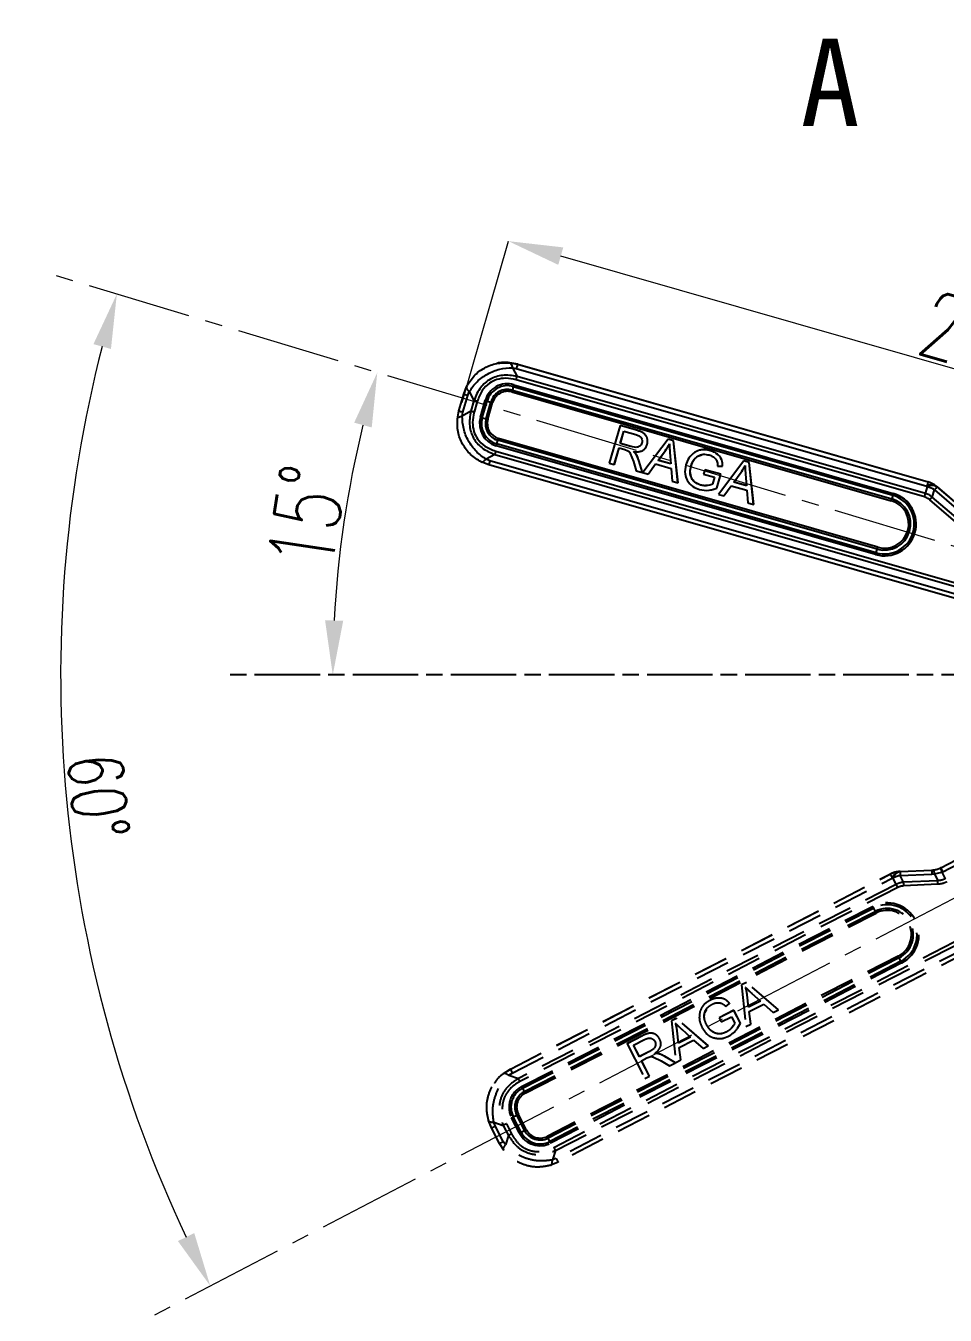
# Model space of a CAD drawing. Header units: millimetres. Extents: x 2320 to 4000, y 933 to 2121.
# Drawn here: x 3559.8 to 3728.5, y 1221.7 to 1458.3 of the extents above; entities that cross this region are included whole.
import ezdxf

# ---------------------------------------------------------------- set-up
doc = ezdxf.new("R2010")
doc.units = ezdxf.units.MM
for name, pattern in [('AM_ISO08W050', [18, 12, -1.5, 3, -1.5]), ('CENTER2', [28.575, 19.05, -3.175, 3.175, -3.175]), ('HIDDEN', [9.525, 6.35, -3.175])]:
    doc.linetypes.add(name, pattern=pattern)
for name, color, linetype, lineweight in [('AM_5', 3, 'Continuous', 25), ('AM_7', 4, 'AM_ISO08W050', 25), ('单点划线', 1, 'CENTER2', 13), ('文字', 7, 'Continuous', 13), ('标注', 3, 'Continuous', 13)]:
    doc.layers.add(name, color=color, linetype=linetype, lineweight=lineweight)
doc.styles.add('SLDTEXTSTYLE1', font='txt.shx', dxfattribs={"width": 0.7, "bigfont": 'gbcbig.shx'})
doc.styles.add('STYLE1', font='txt.shx', dxfattribs={"width": 0.8, "height": 3, "bigfont": 'hzdx.shx'})
doc.dimstyles.new('SLDDIMSTYLE12$0', dxfattribs={"dimtxt": 12, "dimasz": 10, "dimexe": 0, "dimexo": 0.0625, "dimgap": 0.875, "dimtad": 1, "dimdec": 1, "dimlfac": 1.8, "dimrnd": 1e-09, "dimzin": 12, "dimdsep": 46, "dimtxsty": 'SLDTEXTSTYLE1', "dimcen": 0.09, "dimdle": 8.16, "dimclrd": 3, "dimclre": 3, "dimadec": 0, "dimazin": 3, "dimtfac": 1, "dimtdec": 1, "dimtofl": 0, "dimtmove": 0, "dimatfit": 3, "dimfxl": 0, "dimfrac": 2, "dimtolj": 1, "dimlwd": 5, "dimlwe": 5, "dimarcsym": 0})
doc.dimstyles.new('SLDDIMSTYLE12$2', dxfattribs={"dimtxt": 12, "dimasz": 10, "dimexe": 0, "dimexo": 0.0625, "dimgap": 0.875, "dimtad": 1, "dimdec": 1, "dimlfac": 1.8, "dimrnd": 1e-09, "dimzin": 12, "dimdsep": 46, "dimtxsty": 'SLDTEXTSTYLE1', "dimcen": 0.09, "dimdle": 8.16, "dimclrd": 3, "dimclre": 3, "dimadec": 0, "dimazin": 3, "dimtfac": 1, "dimtdec": 1, "dimtofl": 0, "dimtmove": 0, "dimatfit": 3, "dimfxl": 0, "dimfrac": 2, "dimtolj": 1, "dimlwd": 5, "dimlwe": 5, "dimarcsym": 0})

# ---------------------------------------------------------------- blocks, each defined once
blk = doc.blocks.new('*D75')
at = {"layer": 'Defpoints', "color": 0, "transparency": 16777216}
for p in [(3565.23, 1412.48), (3566.36, 1347.62), (3808.64, 1339.16), (3808.64, 1339.16), (3583.35, 1221.74)]:
    blk.add_point(p, dxfattribs=at)
at = {"layer": '标注', "color": 3, "linetype": 'Continuous', "lineweight": 5, "transparency": 16777216}
blk.add_arc((3808.64, 1339.16), 242.43, 165.602, 205.1646, dxfattribs=at)
at = {"layer": '标注', "color": 3, "transparency": 16777216}
for points in [[(3572.23, 1399.89), (3575.44, 1399), (3576.52, 1409.08)], [(3590.72, 1236.82), (3587.73, 1235.34), (3593.66, 1227.12)]]:
    blk.add_solid(points, dxfattribs=at)
at = {"layer": '标注', "color": 0, "transparency": 16777216, "insert": (3573.14, 1316.97), "char_height": 10, "attachment_point": 5, "rotation": 275.3833, "style": 'SLDTEXTSTYLE1'}
blk.add_mtext('\\A1;60%%D', dxfattribs=at)
blk = doc.blocks.new('*D76')
at = {"layer": 'AM_5', "color": 3, "linetype": 'Continuous', "lineweight": 5, "transparency": 16777216}
blk.add_arc((3808.54, 1339.19), 192.41, 166.2165, 177.0218, dxfattribs=at)
at = {"layer": 'AM_5', "color": 3, "transparency": 16777216}
for points in [[(3620.06, 1385.48), (3623.28, 1384.6), (3624.3, 1394.68)], [(3618.05, 1349.15), (3614.72, 1349.23), (3616.13, 1339.19)]]:
    blk.add_solid(points, dxfattribs=at)
at = {"layer": 'Defpoints', "color": 0, "transparency": 16777216}
for p in [(3565.23, 1412.48), (3619.78, 1376.48), (3596.1, 1339.19), (3808.64, 1339.16), (3811.79, 1339.19)]:
    blk.add_point(p, dxfattribs=at)
at = {"layer": 'AM_5', "color": 0, "transparency": 16777216, "insert": (3611.38, 1368.24), "char_height": 12, "attachment_point": 5, "rotation": 81.6192, "style": 'SLDTEXTSTYLE1'}
blk.add_mtext('\\A1;15%%D', dxfattribs=at)
blk = doc.blocks.new('*D57')
at = {"layer": 'AM_5', "color": 3, "linetype": 'Continuous', "lineweight": 5, "transparency": 16777216}
for p, q in [((3639.86, 1389.19), (3648.35, 1418.78)), ((3808.08, 1372.98), (3657.96, 1416.03))]:
    blk.add_line(p, q, dxfattribs=at)
at = {"layer": 'AM_5', "color": 3, "lineweight": 5, "transparency": 16777216}
blk.add_line((3808.79, 1339.18), (3817.69, 1370.23), dxfattribs=at)
at = {"layer": 'AM_5', "color": 3, "transparency": 16777216}
for points in [[(3658.42, 1417.63), (3657.5, 1414.43), (3648.35, 1418.78)], [(3808.54, 1374.59), (3807.62, 1371.38), (3817.69, 1370.23)]]:
    blk.add_solid(points, dxfattribs=at)
at = {"layer": 'Defpoints', "color": 0, "transparency": 16777216}
for p in [(3648.35, 1418.78), (3639.84, 1389.13), (3808.78, 1339.12)]:
    blk.add_point(p, dxfattribs=at)
at = {"layer": 'AM_5', "color": 0, "transparency": 16777216, "insert": (3734.91, 1401.12), "char_height": 12, "attachment_point": 5, "rotation": 344.0012, "style": 'SLDTEXTSTYLE1'}
blk.add_mtext('\\A1;225', dxfattribs=at)

msp = doc.modelspace()

# ---------------------------------------------------------------- linework, layer by layer
at = {"color": 7, "linetype": 'Continuous', "lineweight": 25}
for p, q in [((3646.183, 1396.331), (3646.154, 1396.324)), ((3648.599, 1396.468), (3650.046, 1396.194)), ((3650.067, 1396.199), (3648.622, 1396.473)), ((3650.067, 1396.199), (3650.046, 1396.194)), ((3650.046, 1396.194), (3725.348, 1374.6)), ((3650.067, 1396.199), (3725.369, 1374.604)), ((3649.078, 1395.557), (3649.947, 1393.954)), ((3649.078, 1395.557), (3649.802, 1395.42)), ((3724.687, 1371.854), (3649.767, 1393.339)), ((3649.802, 1395.42), (3725.104, 1373.826)), ((3724.867, 1372.47), (3649.947, 1393.954)), ((3640.151, 1390.709), (3640.684, 1392.08)), ((3640.896, 1390.484), (3641.162, 1391.169)), ((3641.162, 1391.169), (3642.031, 1389.567)), ((3648.98, 1391.123), (3718.572, 1371.166)), ((3649.253, 1392.119), (3649.074, 1391.455)), ((3649.074, 1391.455), (3718.666, 1371.498)), ((3649.253, 1392.119), (3718.845, 1372.162)), ((3649.346, 1392.451), (3718.938, 1372.494)), ((3639.269, 1387.633), (3640.151, 1390.709)), ((3640.014, 1387.408), (3640.896, 1390.484)), ((3642.031, 1389.567), (3641.458, 1387.567)), ((3642.643, 1389.389), (3642.07, 1387.39)), ((3643.231, 1386.474), (3644.113, 1389.55)), ((3643.566, 1386.379), (3644.448, 1389.455)), ((3644.244, 1386.191), (3645.126, 1389.267)), ((3644.448, 1389.455), (3645.126, 1389.267)), ((3644.579, 1386.096), (3645.461, 1389.172)), ((3638.994, 1386.188), (3639.269, 1387.633)), ((3641.458, 1387.567), (3639.876, 1386.685)), ((3639.876, 1386.685), (3640.014, 1387.408)), ((3643.566, 1386.379), (3644.244, 1386.191)), ((3668.834, 1384.953), (3666.861, 1378.07)), ((3668.85, 1384.956), (3668.834, 1384.953)), ((3671.879, 1384.08), (3668.834, 1384.953)), ((3671.895, 1384.083), (3668.85, 1384.956)), ((3668.875, 1381.661), (3669.528, 1383.936)), ((3668.891, 1381.664), (3669.541, 1383.933)), ((3669.528, 1383.936), (3671.7, 1383.314)), ((3671.895, 1384.083), (3671.879, 1384.08)), ((3646.23, 1381.575), (3646.432, 1382.243)), ((3715.822, 1361.618), (3646.23, 1381.575)), ((3716.025, 1362.286), (3646.432, 1382.243)), ((3716.122, 1362.62), (3646.53, 1382.576)), ((3668.891, 1381.664), (3668.875, 1381.661)), ((3670.836, 1381.098), (3668.875, 1381.661)), ((3670.852, 1381.102), (3668.891, 1381.664)), ((3672.958, 1383.682), (3672.942, 1383.678)), ((3677.637, 1382.434), (3673.022, 1376.308)), ((3677.653, 1382.437), (3677.637, 1382.434)), ((3678.618, 1382.152), (3677.637, 1382.434)), ((3678.634, 1382.156), (3677.653, 1382.437)), ((3678.634, 1382.156), (3678.618, 1382.152)), ((3679.45, 1374.465), (3678.618, 1382.152)), ((3679.466, 1374.468), (3678.634, 1382.156)), ((3645.845, 1379.651), (3644.264, 1378.769)), ((3645.845, 1379.651), (3736.571, 1353.634)), ((3646.019, 1380.265), (3736.744, 1354.248)), ((3715.724, 1361.284), (3646.132, 1381.241)), ((3667.771, 1377.809), (3668.648, 1380.868)), ((3667.787, 1377.812), (3668.662, 1380.864)), ((3668.648, 1380.868), (3669.708, 1380.564)), ((3669.708, 1380.564), (3670.283, 1380.341)), ((3670.712, 1379.853), (3671.279, 1378.357)), ((3670.852, 1381.102), (3670.836, 1381.098)), ((3671.801, 1380.936), (3670.836, 1381.098)), ((3672.457, 1380.189), (3672.473, 1380.192)), ((3675.813, 1378.569), (3677.152, 1380.369)), ((3675.829, 1378.573), (3677.168, 1380.372)), ((3677.168, 1380.372), (3677.152, 1380.369)), ((3677.972, 1380.007), (3678.15, 1377.899)), ((3683.13, 1379.354), (3683.114, 1379.351)), ((3683.13, 1379.354), (3683.85, 1379.575)), ((3683.528, 1380.448), (3683.512, 1380.444)), ((3685.403, 1380.336), (3685.387, 1380.333)), ((3687.098, 1379.31), (3687.082, 1379.307)), ((3644.754, 1377.738), (3643.382, 1378.272)), ((3644.951, 1378.502), (3644.264, 1378.769)), ((3736.017, 1351.566), (3644.754, 1377.738)), ((3736.214, 1352.33), (3644.951, 1378.502)), ((3666.861, 1378.07), (3667.771, 1377.809)), ((3667.787, 1377.812), (3667.771, 1377.809)), ((3671.279, 1378.357), (3671.777, 1376.66)), ((3672.275, 1378.556), (3672.259, 1378.553)), ((3672.922, 1376.332), (3672.259, 1378.553)), ((3672.938, 1376.335), (3672.275, 1378.556)), ((3673.984, 1376.032), (3675.343, 1377.902)), ((3674, 1376.036), (3675.354, 1377.899)), ((3675.343, 1377.902), (3678.214, 1377.079)), ((3675.829, 1378.573), (3675.813, 1378.569)), ((3678.15, 1377.899), (3675.813, 1378.569)), ((3678.149, 1377.908), (3675.829, 1378.573)), ((3678.214, 1377.079), (3678.422, 1374.759)), ((3681.883, 1377.532), (3681.867, 1377.529)), ((3684.397, 1376.844), (3684.166, 1376.037)), ((3684.413, 1376.848), (3684.397, 1376.844)), ((3687.306, 1376.01), (3684.397, 1376.844)), ((3687.322, 1376.013), (3684.413, 1376.848)), ((3686.727, 1377.496), (3687.618, 1377.489)), ((3691.52, 1378.452), (3686.905, 1372.327)), ((3687.634, 1377.493), (3687.618, 1377.489)), ((3691.536, 1378.456), (3691.52, 1378.452)), ((3692.5, 1378.171), (3691.52, 1378.452)), ((3692.516, 1378.175), (3691.536, 1378.456)), ((3692.516, 1378.175), (3692.5, 1378.171)), ((3693.333, 1370.484), (3692.5, 1378.171)), ((3693.348, 1370.487), (3692.516, 1378.175)), ((3671.777, 1376.66), (3672.922, 1376.332)), ((3672.938, 1376.335), (3672.922, 1376.332)), ((3673.022, 1376.308), (3673.984, 1376.032)), ((3674, 1376.036), (3673.984, 1376.032)), ((3678.422, 1374.759), (3679.45, 1374.465)), ((3679.466, 1374.468), (3679.45, 1374.465)), ((3681.967, 1375.298), (3681.951, 1375.295)), ((3684.166, 1376.037), (3686.183, 1375.459)), ((3686.183, 1375.459), (3685.815, 1374.173)), ((3686.575, 1373.462), (3687.306, 1376.01)), ((3686.591, 1373.466), (3687.322, 1376.013)), ((3687.322, 1376.013), (3687.306, 1376.01)), ((3689.696, 1374.588), (3691.035, 1376.388)), ((3689.712, 1374.592), (3689.696, 1374.588)), ((3692.033, 1373.918), (3689.696, 1374.588)), ((3689.712, 1374.592), (3691.05, 1376.391)), ((3692.032, 1373.926), (3689.712, 1374.592)), ((3691.05, 1376.391), (3691.035, 1376.388)), ((3691.855, 1376.026), (3692.033, 1373.918)), ((3725.348, 1374.6), (3725.369, 1374.604)), ((3683.627, 1374.036), (3683.611, 1374.033)), ((3684.97, 1373.956), (3684.954, 1373.953)), ((3685.392, 1374.035), (3684.97, 1373.956)), ((3685.577, 1373.142), (3685.593, 1373.145)), ((3685.581, 1373.187), (3686.591, 1373.466)), ((3686.591, 1373.466), (3686.575, 1373.462)), ((3686.905, 1372.327), (3687.867, 1372.051)), ((3687.867, 1372.051), (3689.225, 1373.921)), ((3687.883, 1372.054), (3687.867, 1372.051)), ((3687.883, 1372.054), (3689.237, 1373.918)), ((3689.225, 1373.921), (3692.097, 1373.098)), ((3692.097, 1373.098), (3692.305, 1370.778)), ((3718.845, 1372.162), (3718.666, 1371.498)), ((3724.867, 1372.47), (3725.238, 1373.71)), ((3725.104, 1373.826), (3725.238, 1373.71)), ((3726.105, 1371.824), (3726.501, 1373.148)), ((3726.501, 1373.148), (3730.926, 1369.374)), ((3726.841, 1373.798), (3726.863, 1373.802)), ((3726.841, 1373.798), (3726.976, 1373.682)), ((3726.986, 1373.699), (3726.849, 1373.814)), ((3726.863, 1373.802), (3726.999, 1373.687)), ((3726.976, 1373.682), (3731.4, 1369.908)), ((3726.999, 1373.687), (3731.423, 1369.913)), ((3692.305, 1370.778), (3693.333, 1370.484)), ((3693.348, 1370.487), (3693.333, 1370.484)), ((3730.443, 1367.251), (3725.673, 1371.32)), ((3730.876, 1367.754), (3726.105, 1371.824)), ((3715.822, 1361.618), (3716.025, 1362.286))]:
    msp.add_line(p, q, dxfattribs=at)
at = {"color": 7, "linetype": 'HIDDEN', "lineweight": 25}
for p, q in [((3727.665, 1303.827), (3734.637, 1307.406)), ((3727.678, 1303.844), (3734.649, 1307.424)), ((3728.017, 1303.095), (3734.988, 1306.674)), ((3720.219, 1303.113), (3726.027, 1303.389)), ((3720.232, 1303.132), (3726.041, 1303.408)), ((3726.027, 1303.389), (3726.041, 1303.408)), ((3726.041, 1303.408), (3726.265, 1303.425)), ((3727.678, 1303.845), (3727.605, 1303.808)), ((3727.605, 1303.808), (3727.678, 1303.844)), ((3727.665, 1303.827), (3727.678, 1303.844)), ((3648.717, 1266.885), (3718.404, 1302.668)), ((3648.729, 1266.903), (3718.417, 1302.686)), ((3649.069, 1266.154), (3718.756, 1301.937)), ((3718.404, 1302.668), (3718.417, 1302.686)), ((3718.756, 1301.937), (3718.933, 1301.944)), ((3719.511, 1300.786), (3718.933, 1301.944)), ((3720.215, 1303.132), (3720.037, 1303.122)), ((3720.042, 1303.105), (3720.054, 1303.123)), ((3720.042, 1303.105), (3720.219, 1303.113)), ((3720.054, 1303.123), (3720.232, 1303.132)), ((3720.239, 1302.399), (3726.047, 1302.674)), ((3720.856, 1301.162), (3720.239, 1302.399)), ((3727.119, 1301.459), (3720.856, 1301.162)), ((3726.047, 1302.674), (3726.496, 1302.708)), ((3726.496, 1302.708), (3727.872, 1303.022)), ((3726.496, 1302.708), (3727.119, 1301.459)), ((3727.872, 1303.022), (3728.017, 1303.095)), ((3727.872, 1303.022), (3728.484, 1301.796)), ((3719.511, 1300.786), (3650.177, 1265.184)), ((3719.801, 1300.214), (3650.468, 1264.612)), ((3727.149, 1300.796), (3720.885, 1300.499)), ((3650.768, 1263.677), (3715.171, 1296.747)), ((3650.927, 1263.371), (3715.33, 1296.44)), ((3715.33, 1296.44), (3715.654, 1295.834)), ((3651.251, 1262.764), (3715.654, 1295.834)), ((3651.41, 1262.458), (3715.813, 1295.527)), ((3656.68, 1252.514), (3740.641, 1295.626)), ((3656.974, 1251.948), (3740.935, 1295.06)), ((3741.567, 1293.865), (3657.109, 1250.497)), ((3741.946, 1293.173), (3657.488, 1249.806)), ((3719.874, 1287.619), (3655.472, 1254.549)), ((3720.032, 1287.309), (3655.629, 1254.239)), ((3720.341, 1286.683), (3720.032, 1287.309)), ((3720.341, 1286.683), (3655.938, 1253.613)), ((3720.498, 1286.373), (3656.095, 1253.303)), ((3692.008, 1282.795), (3691.1, 1282.329)), ((3691.11, 1282.342), (3691.1, 1282.329)), ((3691.1, 1282.329), (3691.927, 1274.704)), ((3692.017, 1282.808), (3691.11, 1282.342)), ((3692.017, 1282.808), (3692.008, 1282.795)), ((3697.875, 1277.758), (3692.008, 1282.795)), ((3697.884, 1277.772), (3692.017, 1282.808)), ((3687.289, 1279.928), (3687.28, 1279.915)), ((3692.168, 1280.505), (3692.159, 1280.491)), ((3692.415, 1278.263), (3692.159, 1280.491)), ((3692.424, 1278.276), (3692.168, 1280.505)), ((3693.005, 1280.788), (3694.577, 1279.373)), ((3683.907, 1278.315), (3683.898, 1278.301)), ((3684.365, 1277.245), (3684.739, 1277.899)), ((3685.351, 1279.517), (3685.342, 1279.503)), ((3689.699, 1277.664), (3687.007, 1276.282)), ((3689.708, 1277.677), (3687.016, 1276.295)), ((3688.259, 1278.352), (3688.914, 1278.957)), ((3688.924, 1278.97), (3688.914, 1278.957)), ((3689.708, 1277.677), (3689.699, 1277.664)), ((3690.91, 1275.306), (3689.699, 1277.664)), ((3690.919, 1275.32), (3689.708, 1277.677)), ((3694.577, 1279.373), (3692.415, 1278.263)), ((3692.424, 1278.276), (3692.415, 1278.263)), ((3694.571, 1279.379), (3692.424, 1278.276)), ((3692.528, 1277.454), (3695.185, 1278.819)), ((3692.817, 1275.161), (3692.528, 1277.454)), ((3692.826, 1275.174), (3692.538, 1277.46)), ((3695.185, 1278.819), (3696.924, 1277.27)), ((3696.924, 1277.27), (3697.875, 1277.758)), ((3697.884, 1277.772), (3697.875, 1277.758)), ((3679.16, 1276.198), (3678.253, 1275.732)), ((3678.262, 1275.745), (3678.253, 1275.732)), ((3678.253, 1275.732), (3679.079, 1268.107)), ((3679.169, 1276.211), (3678.262, 1275.745)), ((3679.169, 1276.211), (3679.16, 1276.198)), ((3685.028, 1271.161), (3679.16, 1276.198)), ((3685.037, 1271.175), (3679.169, 1276.211)), ((3684.365, 1277.245), (3684.356, 1277.232)), ((3684.702, 1275.063), (3684.693, 1275.05)), ((3687.016, 1276.295), (3687.007, 1276.282)), ((3687.007, 1276.282), (3687.39, 1275.535)), ((3687.39, 1275.535), (3689.257, 1276.494)), ((3689.257, 1276.494), (3689.868, 1275.304)), ((3690.373, 1274.425), (3690.919, 1275.32)), ((3690.919, 1275.32), (3690.91, 1275.306)), ((3691.927, 1274.704), (3692.817, 1275.161)), ((3692.826, 1275.174), (3692.817, 1275.161)), ((3672.927, 1272.992), (3670.11, 1271.545)), ((3672.937, 1273.005), (3670.119, 1271.558)), ((3672.937, 1273.005), (3672.927, 1272.992)), ((3673.986, 1273.44), (3673.977, 1273.427)), ((3679.321, 1273.908), (3679.312, 1273.894)), ((3679.567, 1271.666), (3679.312, 1273.894)), ((3679.576, 1271.679), (3679.321, 1273.908)), ((3681.729, 1272.776), (3679.567, 1271.666)), ((3681.723, 1272.782), (3679.576, 1271.679)), ((3680.158, 1274.191), (3681.729, 1272.776)), ((3686.293, 1273.492), (3686.283, 1273.478)), ((3688.367, 1273.708), (3688.358, 1273.694)), ((3689.401, 1274.568), (3689.392, 1274.555)), ((3689.654, 1274.914), (3689.401, 1274.568)), ((3690.401, 1274.389), (3690.41, 1274.403)), ((3670.119, 1271.558), (3670.11, 1271.545)), ((3670.11, 1271.545), (3673.381, 1265.175)), ((3671.311, 1271.278), (3673.321, 1272.311)), ((3672.392, 1269.173), (3671.311, 1271.278)), ((3672.402, 1269.186), (3671.324, 1271.285)), ((3675.022, 1270.646), (3674.207, 1270.104)), ((3676.011, 1270.55), (3676.021, 1270.564)), ((3679.576, 1271.679), (3679.567, 1271.666)), ((3679.68, 1270.857), (3682.338, 1272.222)), ((3679.969, 1268.564), (3679.68, 1270.857)), ((3679.979, 1268.577), (3679.691, 1270.863)), ((3682.338, 1272.222), (3684.077, 1270.673)), ((3684.077, 1270.673), (3685.028, 1271.161)), ((3685.037, 1271.175), (3685.028, 1271.161)), ((3674.207, 1270.104), (3672.392, 1269.173)), ((3672.402, 1269.186), (3672.392, 1269.173)), ((3674.216, 1270.118), (3672.402, 1269.186)), ((3672.769, 1268.439), (3673.75, 1268.943)), ((3674.223, 1265.608), (3672.769, 1268.439)), ((3674.232, 1265.621), (3672.782, 1268.445)), ((3673.75, 1268.943), (3674.322, 1269.173)), ((3674.216, 1270.118), (3674.207, 1270.104)), ((3674.968, 1269.111), (3676.406, 1268.408)), ((3676.406, 1268.408), (3677.931, 1267.512)), ((3676.996, 1269.235), (3676.987, 1269.222)), ((3678.99, 1268.056), (3676.987, 1269.222)), ((3678.999, 1268.069), (3676.996, 1269.235)), ((3677.931, 1267.512), (3678.99, 1268.056)), ((3678.999, 1268.069), (3678.99, 1268.056)), ((3679.079, 1268.107), (3679.969, 1268.564)), ((3679.979, 1268.577), (3679.969, 1268.564)), ((3647.475, 1266.095), (3648.717, 1266.885)), ((3648.729, 1266.903), (3647.488, 1266.114)), ((3648.447, 1265.758), (3649.069, 1266.154)), ((3648.447, 1265.758), (3650.177, 1265.184)), ((3648.729, 1266.903), (3648.717, 1266.885)), ((3673.381, 1265.175), (3674.223, 1265.608)), ((3674.232, 1265.621), (3674.223, 1265.608)), ((3645.807, 1264.341), (3645.79, 1264.317)), ((3650.927, 1263.371), (3651.251, 1262.764)), ((3649.246, 1258.141), (3649.87, 1258.467)), ((3651.331, 1255.621), (3649.87, 1258.467)), ((3651.641, 1255.781), (3650.179, 1258.627)), ((3645.255, 1256.114), (3644.705, 1257.478)), ((3646.717, 1253.268), (3645.255, 1256.114)), ((3645.678, 1257.141), (3647.408, 1256.568)), ((3645.953, 1256.46), (3645.678, 1257.141)), ((3647.414, 1253.613), (3645.953, 1256.46)), ((3647.408, 1256.568), (3648.358, 1254.717)), ((3647.975, 1256.857), (3648.925, 1255.007)), ((3650.399, 1255.134), (3648.937, 1257.981)), ((3650.708, 1255.294), (3649.246, 1258.141)), ((3648.358, 1254.717), (3647.809, 1252.992)), ((3650.708, 1255.294), (3651.331, 1255.621)), ((3655.938, 1253.613), (3655.629, 1254.239)), ((3647.505, 1252.026), (3646.717, 1253.268)), ((3647.809, 1252.992), (3647.414, 1253.613)), ((3656.974, 1251.948), (3656.425, 1250.222)), ((3657.487, 1249.806), (3656.122, 1249.256)), ((3657.109, 1250.497), (3656.425, 1250.222))]:
    msp.add_line(p, q, dxfattribs=at)
at = {"color": 7, "linetype": 'Continuous', "lineweight": 25}
for centre, radius, start, end in [((3648.18, 1388.384), 4.231, 73.99917, 164.00247), ((3648.182, 1388.385), 3.884, 73.99917, 164.00247), ((3648.194, 1388.387), 3.191, 73.99917, 164.00247), ((3648.196, 1388.388), 2.845, 73.99917, 164.00247), ((3624.042, 1398.313), 25.954, 343.91719, 344.67981), ((3674.283, 1385.262), 25.953, 163.9172, 164.67984), ((3657.862, 1437.358), 49.745, 253.95603, 254.35706), ((3631.712, 1341.362), 49.748, 73.95602, 74.35704), ((3647.298, 1385.308), 4.231, 164.00083, 253.99752), ((3656.98, 1434.282), 49.745, 253.95603, 254.35706), ((3647.3, 1385.309), 3.885, 164.00075, 253.99756), ((3647.312, 1385.311), 3.192, 164.00075, 253.99757), ((3630.83, 1338.285), 49.748, 73.95602, 74.35704), ((3647.314, 1385.312), 2.845, 164.00056, 253.99766), ((3671.532, 1373.997), 26.412, 163.32881, 164.08236), ((3621.13, 1389.82), 26.412, 343.32882, 344.08236), ((3736.252, 1370.733), 11.569, 160.47239, 164.49357), ((3724.246, 1370.755), 4, 49.53467, 73.99864), ((3724.267, 1370.759), 4, 49.53467, 73.99864), ((3717.331, 1366.889), 5.831, 254.00246, 74), ((3717.333, 1366.89), 5.484, 254.00238, 74.00008), ((3743.876, 1365.304), 25.954, 163.91719, 164.67983), ((3725.949, 1372.332), 1.716, 58.66161, 119.51448), ((3726.083, 1372.217), 1.716, 58.66153, 119.51425), ((3723.883, 1368.966), 4.933, 57.94933, 74.06129), ((3737.378, 1363.976), 14.228, 136.98242, 139.86093), ((3717.345, 1366.892), 4.792, 254.00253, 73.99993), ((3717.347, 1366.893), 4.445, 254.00255, 73.99991), ((3693.634, 1378.356), 25.954, 343.91719, 344.67983), ((3690.722, 1369.864), 26.413, 343.32883, 344.08237), ((3741.123, 1354.041), 26.411, 163.32879, 164.08235)]:
    msp.add_arc(centre, radius, start, end, dxfattribs=at)
at = {"color": 7, "linetype": 'HIDDEN', "lineweight": 25}
for centre, radius, start, end in [((3740.255, 1303.429), 14.227, 180.16315, 183.04177), ((3738.262, 1308.468), 11.569, 203.65317, 207.67445), ((3720.231, 1299.11), 4, 92.71551, 117.17948), ((3729.001, 1307.31), 11.569, 203.65323, 207.67441), ((3720.244, 1299.128), 4, 92.71551, 117.17948), ((3720.394, 1301.426), 1.716, 101.84245, 162.69532), ((3720.571, 1301.434), 1.716, 101.84237, 162.69509), ((3721.191, 1297.558), 4.933, 101.13017, 117.24213), ((3734.447, 1303.154), 14.228, 180.16327, 183.04177), ((3717.834, 1291.56), 5.831, 297.1833, 117.18084), ((3738.276, 1308.569), 25.954, 207.09803, 207.86067), ((3717.836, 1291.561), 5.484, 297.18322, 117.18092), ((3717.843, 1291.571), 4.792, 297.18337, 117.18077), ((3692.708, 1283.705), 25.954, 27.09803, 27.86067), ((3717.844, 1291.573), 4.445, 297.18339, 117.18075), ((3696.396, 1275.52), 26.413, 26.50967, 27.26321), ((3743.975, 1298.471), 26.411, 206.50963, 207.26319), ((3652.7, 1259.914), 4.231, 117.18001, 207.18331), ((3652.702, 1259.915), 3.884, 117.18001, 207.18331), ((3673.872, 1275.499), 25.953, 207.09805, 207.86068), ((3652.709, 1259.925), 3.191, 117.18001, 207.18331), ((3652.71, 1259.927), 2.845, 117.18001, 207.18331), ((3628.305, 1250.635), 25.954, 27.09803, 27.86065), ((3672.87, 1214.355), 49.748, 117.13686, 117.53788), ((3626.248, 1302.25), 49.745, 297.13687, 297.5379), ((3627.709, 1299.403), 49.745, 297.13687, 297.5379), ((3654.163, 1257.067), 4.231, 207.18167, 297.17837), ((3654.164, 1257.069), 3.885, 207.18159, 297.1784), ((3674.332, 1211.509), 49.748, 117.13686, 117.53788), ((3654.171, 1257.079), 3.192, 207.18159, 297.17841), ((3654.172, 1257.08), 2.845, 207.1814, 297.1785), ((3631.993, 1242.45), 26.412, 26.50966, 27.2632), ((3679.573, 1265.402), 26.412, 206.50966, 207.26321)]:
    msp.add_arc(centre, radius, start, end, dxfattribs=at)
at = {"color": 7, "linetype": 'Continuous', "lineweight": 25}
for points, knots in [([(3640.684, 1392.08), (3641.104, 1392.767), (3641.942, 1394.136), (3643.906, 1395.594), (3646.185, 1396.488), (3647.793, 1396.474), (3648.599, 1396.468)], [0, 0, 0, 0, 0.2509207, 0.5000162, 0.7490448, 1, 1, 1, 1]), ([(3648.622, 1396.473), (3647.802, 1396.544), (3646.966, 1396.617), (3646.199, 1396.329), (3646.185, 1396.324)], [0, 0, 0, 0, 0.9811751, 1, 1, 1, 1]), ([(3648.599, 1396.468), (3648.697, 1396.418), (3648.893, 1396.319), (3649.016, 1395.811), (3649.078, 1395.557)], [0, 0, 0, 0, 0.5000005, 1, 1, 1, 1]), ([(3641.162, 1391.169), (3641.611, 1391.801), (3642.506, 1393.061), (3644.494, 1394.475), (3646.749, 1395.413), (3648.3, 1395.509), (3649.078, 1395.557)], [0, 0, 0, 0, 0.2509209, 0.5000162, 0.7490448, 1, 1, 1, 1]), ([(3649.947, 1393.954), (3649.042, 1394.101), (3647.367, 1394.372), (3644.967, 1393.581), (3643.036, 1391.964), (3642.383, 1390.405), (3642.031, 1389.567)], [0, 0, 0, 0, 0.2702915, 0.5008839, 0.7316205, 1, 1, 1, 1]), ([(3649.767, 1393.339), (3649.142, 1393.472), (3647.977, 1393.72), (3646.27, 1393.465), (3644.742, 1392.725), (3643.384, 1391.364), (3642.903, 1390.081), (3642.643, 1389.389)], [0, 0, 0, 0, 0.2085412, 0.3881399, 0.5544367, 0.759769, 1, 1, 1, 1]), ([(3640.684, 1392.08), (3640.666, 1391.967), (3640.632, 1391.741), (3640.985, 1391.36), (3641.162, 1391.169)], [0, 0, 0, 0, 0.49686735, 1, 1, 1, 1]), ([(3643.382, 1378.272), (3642.694, 1378.693), (3641.323, 1379.532), (3639.864, 1381.497), (3638.971, 1383.775), (3638.987, 1385.382), (3638.994, 1386.188)], [0, 0, 0, 0, 0.2509467, 0.4999848, 0.7490685, 1, 1, 1, 1]), ([(3638.994, 1386.188), (3639.039, 1386.289), (3639.127, 1386.491), (3639.627, 1386.62), (3639.876, 1386.685)], [0, 0, 0, 0, 0.50000085, 1, 1, 1, 1]), ([(3644.264, 1378.769), (3643.629, 1379.22), (3642.364, 1380.118), (3640.948, 1382.107), (3640.012, 1384.362), (3639.922, 1385.908), (3639.876, 1386.685)], [0, 0, 0, 0, 0.2509467, 0.4999847, 0.7490684, 1, 1, 1, 1]), ([(3641.458, 1387.567), (3641.311, 1386.662), (3641.039, 1384.986), (3641.832, 1382.586), (3643.449, 1380.656), (3645.008, 1380.002), (3645.845, 1379.651)], [0, 0, 0, 0, 0.2705363, 0.5011773, 0.7319034, 1, 1, 1, 1]), ([(3642.07, 1387.39), (3641.937, 1386.764), (3641.689, 1385.599), (3641.944, 1383.891), (3642.685, 1382.363), (3644.045, 1381.006), (3645.328, 1380.525), (3646.019, 1380.265)], [0, 0, 0, 0, 0.20872371, 0.38836947, 0.55468562, 0.75997191, 1, 1, 1, 1]), ([(3672.942, 1383.678), (3672.774, 1383.757), (3672.43, 1383.918), (3672.065, 1384.025), (3671.879, 1384.08)], [0, 0, 0, 0, 0.4889255, 1, 1, 1, 1]), ([(3672.958, 1383.682), (3672.79, 1383.76), (3672.445, 1383.921), (3672.081, 1384.028), (3671.895, 1384.083)], [0, 0, 0, 0, 0.4889255, 1, 1, 1, 1]), ([(3671.322, 1380.172), (3671.555, 1380.15), (3671.986, 1380.108), (3672.597, 1380.197), (3673.133, 1380.436), (3673.575, 1380.879), (3673.722, 1381.285), (3673.799, 1381.498)], [0, 0, 0, 0, 0.2248507, 0.4169148, 0.5876668, 0.7832367, 1, 1, 1, 1]), ([(3671.7, 1383.314), (3671.92, 1383.239), (3672.238, 1383.131), (3672.59, 1382.878), (3672.7, 1382.717), (3672.751, 1382.641)], [0, 0, 0, 0, 0.5431864, 0.7867589, 1, 1, 1, 1]), ([(3672.86, 1381.762), (3672.817, 1381.647), (3672.732, 1381.416), (3672.548, 1381.253), (3672.457, 1381.172)], [0, 0, 0, 0, 0.5017512, 1, 1, 1, 1]), ([(3672.751, 1382.641), (3672.813, 1382.498), (3672.904, 1382.287), (3672.909, 1381.981), (3672.876, 1381.836), (3672.86, 1381.762)], [0, 0, 0, 0, 0.508701, 0.7517829, 1, 1, 1, 1]), ([(3673.54, 1383.165), (3673.443, 1383.278), (3673.27, 1383.479), (3673.042, 1383.617), (3672.942, 1383.678)], [0, 0, 0, 0, 0.5575462, 1, 1, 1, 1]), ([(3673.855, 1382.401), (3673.821, 1382.559), (3673.763, 1382.834), (3673.606, 1383.066), (3673.54, 1383.165)], [0, 0, 0, 0, 0.5738958, 1, 1, 1, 1]), ([(3673.799, 1381.498), (3673.837, 1381.667), (3673.903, 1381.966), (3673.87, 1382.269), (3673.855, 1382.401)], [0, 0, 0, 0, 0.5655054, 1, 1, 1, 1]), ([(3677.152, 1380.369), (3677.298, 1380.58), (3677.569, 1380.968), (3677.789, 1381.387), (3677.89, 1381.579)], [0, 0, 0, 0, 0.5419592, 1, 1, 1, 1]), ([(3677.168, 1380.372), (3677.314, 1380.583), (3677.585, 1380.971), (3677.805, 1381.391), (3677.906, 1381.583)], [0, 0, 0, 0, 0.5419592, 1, 1, 1, 1]), ([(3677.89, 1381.579), (3677.896, 1381.323), (3677.909, 1380.798), (3677.951, 1380.274), (3677.972, 1380.007)], [0, 0, 0, 0, 0.4886907, 1, 1, 1, 1]), ([(3670.283, 1380.341), (3670.354, 1380.284), (3670.526, 1380.148), (3670.643, 1379.962), (3670.712, 1379.853)], [0, 0, 0, 0, 0.4142729, 1, 1, 1, 1]), ([(3672.259, 1378.553), (3672.135, 1378.938), (3671.938, 1379.551), (3671.489, 1380.004), (3671.322, 1380.172)], [0, 0, 0, 0, 0.628575, 1, 1, 1, 1]), ([(3672.275, 1378.556), (3672.151, 1378.941), (3671.954, 1379.554), (3671.505, 1380.007), (3671.338, 1380.176)], [0, 0, 0, 0, 0.628575, 1, 1, 1, 1]), ([(3672.457, 1381.172), (3672.357, 1381.107), (3672.156, 1380.977), (3671.919, 1380.95), (3671.801, 1380.936)], [0, 0, 0, 0, 0.50112496, 1, 1, 1, 1]), ([(3682.555, 1380.053), (3682.146, 1379.718), (3681.386, 1379.094), (3681.065, 1378.168), (3680.917, 1377.741)], [0, 0, 0, 0, 0.5381648, 1, 1, 1, 1]), ([(3681.867, 1377.529), (3682.004, 1377.91), (3682.202, 1378.461), (3682.687, 1379.049), (3682.973, 1379.252), (3683.114, 1379.351)], [0, 0, 0, 0, 0.5344662, 0.7714045, 1, 1, 1, 1]), ([(3681.883, 1377.532), (3682.033, 1377.963), (3682.285, 1378.691), (3682.885, 1379.162), (3683.13, 1379.354)], [0, 0, 0, 0, 0.5921782, 1, 1, 1, 1]), ([(3685.387, 1380.333), (3685.095, 1380.401), (3684.538, 1380.532), (3683.542, 1380.522), (3682.924, 1380.229), (3682.555, 1380.053)], [0, 0, 0, 0, 0.308178, 0.5862676, 1, 1, 1, 1]), ([(3683.114, 1379.351), (3683.265, 1379.43), (3683.566, 1379.589), (3684.272, 1379.737), (3684.807, 1379.629), (3685.175, 1379.556)], [0, 0, 0, 0, 0.2394886, 0.4785859, 1, 1, 1, 1]), ([(3685.403, 1380.336), (3685.112, 1380.4), (3684.557, 1380.52), (3683.901, 1380.565), (3683.594, 1380.441), (3683.539, 1380.418)], [0, 0, 0, 0, 0.4764978, 0.9064737, 1, 1, 1, 1]), ([(3685.175, 1379.556), (3685.398, 1379.478), (3685.834, 1379.326), (3686.164, 1379.004), (3686.325, 1378.847)], [0, 0, 0, 0, 0.512975, 1, 1, 1, 1]), ([(3687.082, 1379.307), (3686.821, 1379.555), (3686.329, 1380.02), (3685.688, 1380.233), (3685.387, 1380.333)], [0, 0, 0, 0, 0.5318982, 1, 1, 1, 1]), ([(3687.098, 1379.31), (3686.837, 1379.558), (3686.345, 1380.024), (3685.703, 1380.237), (3685.403, 1380.336)], [0, 0, 0, 0, 0.53189815, 1, 1, 1, 1]), ([(3687.618, 1377.489), (3687.615, 1377.875), (3687.608, 1378.538), (3687.237, 1379.08), (3687.082, 1379.307)], [0, 0, 0, 0, 0.5814657, 1, 1, 1, 1]), ([(3687.634, 1377.493), (3687.63, 1377.878), (3687.624, 1378.541), (3687.253, 1379.083), (3687.098, 1379.31)], [0, 0, 0, 0, 0.5814657, 1, 1, 1, 1]), ([(3643.382, 1378.272), (3643.489, 1378.258), (3643.705, 1378.23), (3644.077, 1378.588), (3644.264, 1378.769)], [0, 0, 0, 0, 0.4968674, 1, 1, 1, 1]), ([(3680.917, 1377.741), (3680.8, 1377.174), (3680.597, 1376.197), (3680.981, 1375.285), (3681.143, 1374.902)], [0, 0, 0, 0, 0.5794862, 1, 1, 1, 1]), ([(3681.951, 1375.295), (3681.884, 1375.454), (3681.748, 1375.78), (3681.652, 1376.546), (3681.779, 1377.126), (3681.867, 1377.529)], [0, 0, 0, 0, 0.2264152, 0.4626215, 1, 1, 1, 1]), ([(3681.967, 1375.298), (3681.844, 1375.683), (3681.609, 1376.421), (3681.794, 1377.172), (3681.883, 1377.532)], [0, 0, 0, 0, 0.520635, 1, 1, 1, 1]), ([(3686.325, 1378.847), (3686.393, 1378.759), (3686.53, 1378.579), (3686.711, 1378.127), (3686.72, 1377.754), (3686.727, 1377.496)], [0, 0, 0, 0, 0.23103556, 0.46846759, 1, 1, 1, 1]), ([(3691.035, 1376.388), (3691.181, 1376.598), (3691.452, 1376.987), (3691.672, 1377.406), (3691.773, 1377.598)], [0, 0, 0, 0, 0.54195929, 1, 1, 1, 1]), ([(3691.05, 1376.391), (3691.197, 1376.602), (3691.468, 1376.99), (3691.688, 1377.409), (3691.788, 1377.601)], [0, 0, 0, 0, 0.5419593, 1, 1, 1, 1]), ([(3691.773, 1377.598), (3691.779, 1377.341), (3691.792, 1376.817), (3691.834, 1376.293), (3691.855, 1376.026)], [0, 0, 0, 0, 0.4886908, 1, 1, 1, 1]), ([(3681.143, 1374.902), (3681.461, 1374.475), (3682.052, 1373.681), (3682.984, 1373.356), (3683.415, 1373.206)], [0, 0, 0, 0, 0.53725916, 1, 1, 1, 1]), ([(3683.611, 1374.033), (3683.255, 1374.166), (3682.737, 1374.359), (3682.208, 1374.857), (3682.036, 1375.149), (3681.951, 1375.295)], [0, 0, 0, 0, 0.5264104, 0.7642346, 1, 1, 1, 1]), ([(3683.627, 1374.036), (3683.224, 1374.184), (3682.533, 1374.437), (3682.133, 1375.045), (3681.967, 1375.298)], [0, 0, 0, 0, 0.5837878, 1, 1, 1, 1]), ([(3683.415, 1373.206), (3684, 1373.107), (3685.08, 1372.923), (3686.106, 1373.293), (3686.575, 1373.462)], [0, 0, 0, 0, 0.5424178, 1, 1, 1, 1]), ([(3684.954, 1373.953), (3684.727, 1373.929), (3684.275, 1373.881), (3683.832, 1373.983), (3683.611, 1374.033)], [0, 0, 0, 0, 0.5020846, 1, 1, 1, 1]), ([(3684.97, 1373.956), (3684.716, 1373.931), (3684.263, 1373.887), (3683.821, 1373.991), (3683.627, 1374.036)], [0, 0, 0, 0, 0.5618251, 1, 1, 1, 1]), ([(3685.815, 1374.173), (3685.715, 1374.133), (3685.439, 1374.022), (3685.143, 1373.98), (3684.954, 1373.953)], [0, 0, 0, 0, 0.3598376, 1, 1, 1, 1]), ([(3726.105, 1371.824), (3725.913, 1371.964), (3725.532, 1372.241), (3725.087, 1372.394), (3724.867, 1372.47)], [0, 0, 0, 0, 0.50495342, 1, 1, 1, 1]), ([(3725.673, 1371.32), (3725.501, 1371.45), (3725.199, 1371.679), (3724.842, 1371.801), (3724.687, 1371.854)], [0, 0, 0, 0, 0.56777287, 1, 1, 1, 1])]:
    msp.add_open_spline(points, degree=3, knots=knots, dxfattribs=at)
for points in [[(3650.046, 1396.194), (3650.032, 1396.158), (3650.004, 1396.087), (3649.869, 1395.642), (3649.802, 1395.42)], [(3649.767, 1393.339), (3649.784, 1393.398), (3649.818, 1393.517), (3649.867, 1393.685), (3649.912, 1393.838), (3649.935, 1393.916), (3649.947, 1393.954)], [(3640.151, 1390.709), (3640.181, 1390.698), (3640.242, 1390.677), (3640.678, 1390.548), (3640.896, 1390.484)], [(3642.643, 1389.389), (3642.584, 1389.407), (3642.465, 1389.441), (3642.297, 1389.489), (3642.146, 1389.533), (3642.069, 1389.555), (3642.031, 1389.567)], [(3639.269, 1387.633), (3639.299, 1387.622), (3639.36, 1387.601), (3639.796, 1387.472), (3640.014, 1387.408)], [(3642.07, 1387.39), (3642.01, 1387.407), (3641.891, 1387.441), (3641.724, 1387.49), (3641.573, 1387.533), (3641.496, 1387.556), (3641.458, 1387.567)], [(3646.019, 1380.265), (3646.002, 1380.206), (3645.968, 1380.087), (3645.92, 1379.919), (3645.878, 1379.767), (3645.856, 1379.69), (3645.846, 1379.651)], [(3644.951, 1378.502), (3644.891, 1378.281), (3644.771, 1377.839), (3644.76, 1377.772), (3644.754, 1377.738)], [(3724.687, 1371.854), (3724.704, 1371.913), (3724.738, 1372.032), (3724.787, 1372.201), (3724.832, 1372.353), (3724.855, 1372.431), (3724.867, 1372.47)], [(3725.673, 1371.32), (3725.715, 1371.37), (3725.799, 1371.468), (3725.918, 1371.607), (3726.025, 1371.731), (3726.078, 1371.793), (3726.105, 1371.824)]]:
    msp.add_open_spline(points, degree=3, dxfattribs=at)
at = {"color": 7, "linetype": 'HIDDEN', "lineweight": 25}
for points, knots in [([(3726.027, 1303.389), (3726.069, 1303.391), (3726.145, 1303.395), (3726.219, 1303.402), (3726.252, 1303.406)], [0, 0, 0, 0, 0.5576718, 1, 1, 1, 1]), ([(3726.252, 1303.406), (3726.487, 1303.441), (3726.949, 1303.51), (3727.381, 1303.698), (3727.593, 1303.79)], [0, 0, 0, 0, 0.5083155, 1, 1, 1, 1]), ([(3726.252, 1303.406), (3726.286, 1303.375), (3726.354, 1303.312), (3726.449, 1302.909), (3726.496, 1302.708)], [0, 0, 0, 0, 0.5008043, 1, 1, 1, 1]), ([(3726.265, 1303.425), (3726.499, 1303.46), (3726.961, 1303.528), (3727.393, 1303.716), (3727.605, 1303.808)], [0, 0, 0, 0, 0.50800634, 1, 1, 1, 1]), ([(3727.593, 1303.79), (3727.607, 1303.797), (3727.631, 1303.809), (3727.655, 1303.821), (3727.665, 1303.827)], [0, 0, 0, 0, 0.5601455, 1, 1, 1, 1]), ([(3727.593, 1303.79), (3727.596, 1303.749), (3727.602, 1303.667), (3727.782, 1303.237), (3727.872, 1303.022)], [0, 0, 0, 0, 0.5, 1, 1, 1, 1]), ([(3720.856, 1301.162), (3720.62, 1301.132), (3720.153, 1301.074), (3719.723, 1300.881), (3719.511, 1300.786)], [0, 0, 0, 0, 0.50495342, 1, 1, 1, 1]), ([(3728.484, 1301.796), (3728.27, 1301.702), (3727.834, 1301.511), (3727.36, 1301.476), (3727.119, 1301.459)], [0, 0, 0, 0, 0.4914989, 1, 1, 1, 1]), ([(3728.774, 1301.224), (3728.52, 1301.111), (3728.002, 1300.88), (3727.437, 1300.824), (3727.149, 1300.796)], [0, 0, 0, 0, 0.4902935, 1, 1, 1, 1]), ([(3720.885, 1300.499), (3720.671, 1300.476), (3720.294, 1300.437), (3719.95, 1300.281), (3719.801, 1300.214)], [0, 0, 0, 0, 0.56777287, 1, 1, 1, 1]), ([(3687.28, 1279.915), (3686.919, 1279.917), (3686.242, 1279.92), (3685.629, 1279.636), (3685.342, 1279.503)], [0, 0, 0, 0, 0.5318982, 1, 1, 1, 1]), ([(3687.289, 1279.928), (3686.929, 1279.93), (3686.251, 1279.933), (3685.638, 1279.65), (3685.351, 1279.517)], [0, 0, 0, 0, 0.53189815, 1, 1, 1, 1]), ([(3688.914, 1278.957), (3688.648, 1279.235), (3688.189, 1279.714), (3687.548, 1279.856), (3687.28, 1279.915)], [0, 0, 0, 0, 0.5814657, 1, 1, 1, 1]), ([(3688.924, 1278.97), (3688.657, 1279.248), (3688.199, 1279.727), (3687.557, 1279.869), (3687.289, 1279.928)], [0, 0, 0, 0, 0.5814657, 1, 1, 1, 1]), ([(3691.869, 1281.879), (3692.049, 1281.696), (3692.418, 1281.322), (3692.807, 1280.969), (3693.005, 1280.788)], [0, 0, 0, 0, 0.4886908, 1, 1, 1, 1]), ([(3692.159, 1280.491), (3692.122, 1280.745), (3692.053, 1281.213), (3691.927, 1281.67), (3691.869, 1281.879)], [0, 0, 0, 0, 0.54195929, 1, 1, 1, 1]), ([(3692.168, 1280.505), (3692.131, 1280.758), (3692.063, 1281.227), (3691.936, 1281.683), (3691.878, 1281.892)], [0, 0, 0, 0, 0.5419593, 1, 1, 1, 1]), ([(3683.468, 1277.362), (3683.399, 1276.837), (3683.272, 1275.862), (3683.671, 1274.967), (3683.856, 1274.554)], [0, 0, 0, 0, 0.5381648, 1, 1, 1, 1]), ([(3685.342, 1279.503), (3685.081, 1279.353), (3684.586, 1279.067), (3683.867, 1278.379), (3683.617, 1277.742), (3683.468, 1277.362)], [0, 0, 0, 0, 0.308178, 0.5862676, 1, 1, 1, 1]), ([(3685.351, 1279.517), (3685.095, 1279.364), (3684.608, 1279.072), (3684.099, 1278.655), (3683.96, 1278.355), (3683.935, 1278.301)], [0, 0, 0, 0, 0.4764978, 0.9064737, 1, 1, 1, 1]), ([(3684.356, 1277.232), (3684.411, 1277.393), (3684.522, 1277.714), (3684.936, 1278.305), (3685.4, 1278.594), (3685.718, 1278.791)], [0, 0, 0, 0, 0.2394886, 0.4785859, 1, 1, 1, 1]), ([(3685.718, 1278.791), (3685.935, 1278.887), (3686.356, 1279.074), (3686.818, 1279.066), (3687.042, 1279.062)], [0, 0, 0, 0, 0.512975, 1, 1, 1, 1]), ([(3687.042, 1279.062), (3687.152, 1279.044), (3687.374, 1279.007), (3687.816, 1278.801), (3688.078, 1278.535), (3688.259, 1278.352)], [0, 0, 0, 0, 0.23103556, 0.46846759, 1, 1, 1, 1]), ([(3679.022, 1275.282), (3679.202, 1275.099), (3679.571, 1274.725), (3679.959, 1274.372), (3680.158, 1274.191)], [0, 0, 0, 0, 0.4886907, 1, 1, 1, 1]), ([(3679.312, 1273.894), (3679.274, 1274.148), (3679.206, 1274.616), (3679.079, 1275.073), (3679.022, 1275.282)], [0, 0, 0, 0, 0.5419592, 1, 1, 1, 1]), ([(3679.321, 1273.908), (3679.284, 1274.161), (3679.215, 1274.63), (3679.089, 1275.086), (3679.031, 1275.295)], [0, 0, 0, 0, 0.5419592, 1, 1, 1, 1]), ([(3684.693, 1275.05), (3684.532, 1275.422), (3684.3, 1275.959), (3684.251, 1276.719), (3684.321, 1277.063), (3684.356, 1277.232)], [0, 0, 0, 0, 0.5344662, 0.7714045, 1, 1, 1, 1]), ([(3684.702, 1275.063), (3684.517, 1275.48), (3684.203, 1276.184), (3684.318, 1276.938), (3684.365, 1277.245)], [0, 0, 0, 0, 0.5921782, 1, 1, 1, 1]), ([(3686.283, 1273.478), (3686.126, 1273.549), (3685.803, 1273.693), (3685.209, 1274.186), (3684.905, 1274.696), (3684.693, 1275.05)], [0, 0, 0, 0, 0.2264152, 0.4626215, 1, 1, 1, 1]), ([(3686.293, 1273.492), (3685.94, 1273.688), (3685.263, 1274.066), (3684.884, 1274.74), (3684.702, 1275.063)], [0, 0, 0, 0, 0.520635, 1, 1, 1, 1]), ([(3688.78, 1272.957), (3689.275, 1273.285), (3690.188, 1273.89), (3690.683, 1274.862), (3690.91, 1275.306)], [0, 0, 0, 0, 0.5424178, 1, 1, 1, 1]), ([(3689.868, 1275.304), (3689.823, 1275.207), (3689.698, 1274.937), (3689.511, 1274.704), (3689.392, 1274.555)], [0, 0, 0, 0, 0.3598376, 1, 1, 1, 1]), ([(3673.977, 1273.427), (3673.801, 1273.369), (3673.44, 1273.25), (3673.101, 1273.079), (3672.927, 1272.992)], [0, 0, 0, 0, 0.4889255, 1, 1, 1, 1]), ([(3673.986, 1273.44), (3673.81, 1273.382), (3673.449, 1273.264), (3673.11, 1273.093), (3672.937, 1273.005)], [0, 0, 0, 0, 0.4889255, 1, 1, 1, 1]), ([(3674.764, 1273.461), (3674.617, 1273.477), (3674.352, 1273.506), (3674.092, 1273.451), (3673.977, 1273.427)], [0, 0, 0, 0, 0.5575462, 1, 1, 1, 1]), ([(3675.517, 1273.12), (3675.385, 1273.212), (3675.154, 1273.372), (3674.881, 1273.435), (3674.764, 1273.461)], [0, 0, 0, 0, 0.5738958, 1, 1, 1, 1]), ([(3676.094, 1272.423), (3676.006, 1272.572), (3675.85, 1272.835), (3675.618, 1273.034), (3675.517, 1273.12)], [0, 0, 0, 0, 0.5655054, 1, 1, 1, 1]), ([(3683.856, 1274.554), (3684.158, 1274.061), (3684.679, 1273.209), (3685.583, 1272.808), (3685.963, 1272.639)], [0, 0, 0, 0, 0.5794862, 1, 1, 1, 1]), ([(3685.963, 1272.639), (3686.487, 1272.545), (3687.462, 1272.37), (3688.363, 1272.771), (3688.78, 1272.957)], [0, 0, 0, 0, 0.53725916, 1, 1, 1, 1]), ([(3688.358, 1273.694), (3688.007, 1273.547), (3687.497, 1273.334), (3686.771, 1273.334), (3686.445, 1273.43), (3686.283, 1273.478)], [0, 0, 0, 0, 0.5264104, 0.7642346, 1, 1, 1, 1]), ([(3688.367, 1273.708), (3687.972, 1273.539), (3687.295, 1273.25), (3686.587, 1273.421), (3686.293, 1273.492)], [0, 0, 0, 0, 0.5837878, 1, 1, 1, 1]), ([(3689.392, 1274.555), (3689.243, 1274.382), (3688.945, 1274.038), (3688.553, 1273.809), (3688.358, 1273.694)], [0, 0, 0, 0, 0.5020846, 1, 1, 1, 1]), ([(3689.401, 1274.568), (3689.233, 1274.376), (3688.933, 1274.034), (3688.539, 1273.807), (3688.367, 1273.708)], [0, 0, 0, 0, 0.5618251, 1, 1, 1, 1]), ([(3673.321, 1272.311), (3673.532, 1272.407), (3673.838, 1272.546), (3674.268, 1272.602), (3674.459, 1272.56), (3674.548, 1272.54)], [0, 0, 0, 0, 0.5431864, 0.7867589, 1, 1, 1, 1]), ([(3674.548, 1272.54), (3674.69, 1272.478), (3674.901, 1272.386), (3675.115, 1272.166), (3675.19, 1272.038), (3675.228, 1271.973)], [0, 0, 0, 0, 0.508701, 0.7517829, 1, 1, 1, 1]), ([(3675.339, 1271.267), (3675.31, 1271.151), (3675.253, 1270.919), (3675.099, 1270.737), (3675.022, 1270.646)], [0, 0, 0, 0, 0.50112496, 1, 1, 1, 1]), ([(3675.195, 1269.761), (3675.38, 1269.904), (3675.724, 1270.169), (3676.108, 1270.652), (3676.335, 1271.193), (3676.354, 1271.818), (3676.184, 1272.215), (3676.094, 1272.423)], [0, 0, 0, 0, 0.2248507, 0.4169148, 0.5876668, 0.7832367, 1, 1, 1, 1]), ([(3675.228, 1271.973), (3675.276, 1271.86), (3675.372, 1271.633), (3675.35, 1271.389), (3675.339, 1271.267)], [0, 0, 0, 0, 0.5017512, 1, 1, 1, 1]), ([(3674.322, 1269.173), (3674.413, 1269.181), (3674.631, 1269.199), (3674.844, 1269.144), (3674.968, 1269.111)], [0, 0, 0, 0, 0.4142729, 1, 1, 1, 1]), ([(3676.987, 1269.222), (3676.633, 1269.418), (3676.07, 1269.73), (3675.432, 1269.753), (3675.195, 1269.761)], [0, 0, 0, 0, 0.628575, 1, 1, 1, 1]), ([(3676.996, 1269.235), (3676.642, 1269.431), (3676.079, 1269.743), (3675.441, 1269.766), (3675.205, 1269.775)], [0, 0, 0, 0, 0.628575, 1, 1, 1, 1]), ([(3644.705, 1257.478), (3644.542, 1258.267), (3644.216, 1259.839), (3644.65, 1262.246), (3645.701, 1264.457), (3646.882, 1265.548), (3647.475, 1266.095)], [0, 0, 0, 0, 0.2509207, 0.5000162, 0.7490448, 1, 1, 1, 1]), ([(3645.678, 1257.141), (3645.573, 1257.91), (3645.363, 1259.441), (3645.845, 1261.832), (3646.848, 1264.059), (3647.913, 1265.19), (3648.447, 1265.758)], [0, 0, 0, 0, 0.2509209, 0.5000162, 0.7490448, 1, 1, 1, 1]), ([(3647.488, 1266.114), (3646.841, 1265.605), (3646.181, 1265.086), (3645.819, 1264.351), (3645.812, 1264.338)], [0, 0, 0, 0, 0.9811751, 1, 1, 1, 1]), ([(3647.475, 1266.095), (3647.58, 1266.126), (3647.79, 1266.187), (3648.228, 1265.901), (3648.447, 1265.758)], [0, 0, 0, 0, 0.5000005, 1, 1, 1, 1]), ([(3650.177, 1265.184), (3649.418, 1264.672), (3648.01, 1263.723), (3646.802, 1261.504), (3646.5, 1259.004), (3647.09, 1257.42), (3647.408, 1256.568)], [0, 0, 0, 0, 0.2702915, 0.5008839, 0.7316205, 1, 1, 1, 1]), ([(3650.468, 1264.612), (3649.92, 1264.281), (3648.902, 1263.665), (3647.831, 1262.311), (3647.223, 1260.726), (3647.164, 1258.805), (3647.691, 1257.54), (3647.975, 1256.857)], [0, 0, 0, 0, 0.2085412, 0.3881399, 0.5544367, 0.759769, 1, 1, 1, 1]), ([(3644.705, 1257.479), (3644.77, 1257.385), (3644.899, 1257.196), (3645.417, 1257.16), (3645.678, 1257.142)], [0, 0, 0, 0, 0.49686735, 1, 1, 1, 1]), ([(3648.358, 1254.717), (3648.87, 1253.957), (3649.819, 1252.549), (3652.039, 1251.341), (3654.539, 1251.041), (3656.123, 1251.631), (3656.974, 1251.948)], [0, 0, 0, 0, 0.2705363, 0.5011773, 0.7319034, 1, 1, 1, 1]), ([(3648.925, 1255.007), (3649.257, 1254.459), (3649.873, 1253.44), (3651.228, 1252.369), (3652.814, 1251.762), (3654.734, 1251.704), (3655.999, 1252.23), (3656.68, 1252.514)], [0, 0, 0, 0, 0.20872371, 0.38836947, 0.55468562, 0.75997191, 1, 1, 1, 1]), ([(3647.505, 1252.026), (3647.468, 1252.13), (3647.395, 1252.338), (3647.671, 1252.774), (3647.809, 1252.992)], [0, 0, 0, 0, 0.50000085, 1, 1, 1, 1]), ([(3656.122, 1249.256), (3655.332, 1249.092), (3653.758, 1248.766), (3651.35, 1249.2), (3649.14, 1250.251), (3648.052, 1251.433), (3647.505, 1252.026)], [0, 0, 0, 0, 0.2509467, 0.4999848, 0.7490685, 1, 1, 1, 1]), ([(3656.425, 1250.222), (3655.654, 1250.116), (3654.116, 1249.906), (3651.722, 1250.388), (3649.497, 1251.391), (3648.373, 1252.457), (3647.809, 1252.992)], [0, 0, 0, 0, 0.2509467, 0.4999847, 0.7490684, 1, 1, 1, 1]), ([(3656.122, 1249.256), (3656.21, 1249.319), (3656.386, 1249.446), (3656.412, 1249.962), (3656.425, 1250.222)], [0, 0, 0, 0, 0.4968674, 1, 1, 1, 1])]:
    msp.add_open_spline(points, degree=3, knots=knots, dxfattribs=at)
for points in [[(3720.885, 1300.499), (3720.882, 1300.564), (3720.876, 1300.693), (3720.867, 1300.876), (3720.86, 1301.04), (3720.857, 1301.121), (3720.856, 1301.162)], [(3727.149, 1300.796), (3727.146, 1300.861), (3727.14, 1300.99), (3727.131, 1301.173), (3727.124, 1301.337), (3727.121, 1301.418), (3727.119, 1301.459)], [(3719.801, 1300.214), (3719.773, 1300.269), (3719.716, 1300.379), (3719.637, 1300.535), (3719.565, 1300.676), (3719.529, 1300.749), (3719.511, 1300.786)], [(3648.717, 1266.885), (3648.731, 1266.85), (3648.759, 1266.778), (3648.966, 1266.362), (3649.069, 1266.154)], [(3650.468, 1264.612), (3650.439, 1264.667), (3650.383, 1264.777), (3650.303, 1264.934), (3650.232, 1265.075), (3650.195, 1265.148), (3650.177, 1265.184)], [(3645.255, 1256.114), (3645.284, 1256.127), (3645.343, 1256.153), (3645.749, 1256.358), (3645.953, 1256.46)], [(3647.975, 1256.857), (3647.92, 1256.829), (3647.81, 1256.773), (3647.655, 1256.693), (3647.515, 1256.622), (3647.443, 1256.586), (3647.408, 1256.568)], [(3648.925, 1255.007), (3648.87, 1254.979), (3648.76, 1254.922), (3648.605, 1254.843), (3648.465, 1254.772), (3648.393, 1254.736), (3648.358, 1254.717)], [(3646.717, 1253.268), (3646.746, 1253.281), (3646.805, 1253.306), (3647.211, 1253.511), (3647.414, 1253.613)], [(3656.68, 1252.514), (3656.709, 1252.459), (3656.765, 1252.349), (3656.845, 1252.194), (3656.918, 1252.054), (3656.956, 1251.983), (3656.974, 1251.948)], [(3657.109, 1250.497), (3657.216, 1250.295), (3657.431, 1249.891), (3657.469, 1249.834), (3657.488, 1249.806)]]:
    msp.add_open_spline(points, degree=3, dxfattribs=at)
at = {"layer": 'AM_7'}
msp.add_line((3811.791, 1339.194), (3596.104, 1339.194), dxfattribs=at)
at = {"layer": '单点划线'}
for q in [(3565.228, 1412.476), (3583.352, 1221.743)]:
    msp.add_line((3808.643, 1339.163), q, dxfattribs=at)

# ---------------------------------------------------------------- texts
at = {"layer": '文字', "insert": (3729.164, 1447.039), "char_height": 16, "width": 240, "attachment_point": 5, "style": 'STYLE1'}
msp.add_mtext('\\pt176;{\\fSimSun|b0|i0|c134|p2;\\W1;A  向}', dxfattribs=at)

# ---------------------------------------------------------------- dimensions: what is measured, and where the dimension line sits
at = {"layer": 'AM_5'}
dim = msp.add_linear_dim(base=(3648.345, 1418.784), p1=(3808.776, 1339.123), p2=(3639.843, 1389.132), angle=164.00123, text='225', dimstyle='SLDDIMSTYLE12$0', override={"dimlfac": 1, "dimpost": ''}, dxfattribs=at)
dim.commit()
dim.dimension.update_dxf_attribs({"geometry": '*D57', "text_midpoint": (3734.915, 1401.115)})
dim = msp.add_angular_dim_2l(base=(3619.776, 1376.482), line1=((3808.643, 1339.163), (3565.228, 1412.476)), line2=((3811.791, 1339.194), (3596.104, 1339.194)), text='15%%D', dimstyle='SLDDIMSTYLE12$2', override={"dimlfac": 1}, dxfattribs=at)
dim.commit()
dim.dimension.update_dxf_attribs({"geometry": '*D76', "text_midpoint": (3611.382, 1368.24)})
at = {"layer": '标注'}
dim = msp.add_angular_dim_2l(base=(3566.364, 1347.616), line1=((3808.643, 1339.163), (3565.228, 1412.476)), line2=((3808.643, 1339.163), (3583.352, 1221.743)), text='60%%D', dimstyle='SLDDIMSTYLE12$2', override={"dimtxt": 10, "dimadec": 3, "dimtdec": 3, "dimtzin": 0}, dxfattribs=at)
dim.commit()
dim.dimension.update_dxf_attribs({"geometry": '*D75', "text_midpoint": (3573.135, 1316.97)})

doc.saveas('drawing.dxf')
